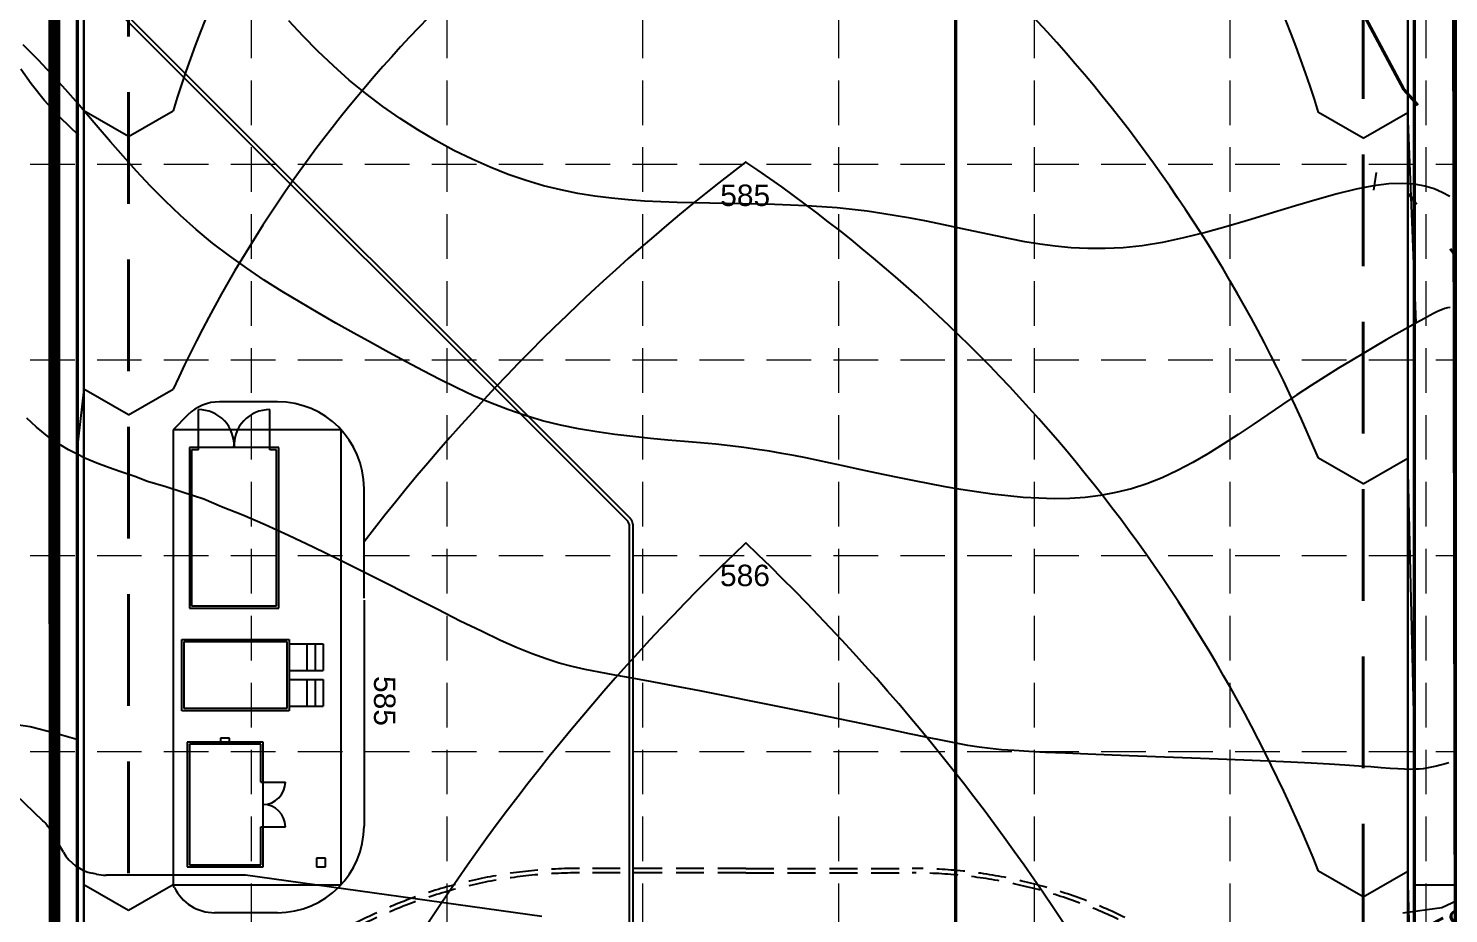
# Model space of a CAD drawing. Header units: inches. Extents: x 638 to 17512, y -393 to 10164.
# Drawn here: x 10092 to 12002, y 6247 to 7437 of the extents above; entities that cross this region are included whole.
import ezdxf
from ezdxf.enums import TextEntityAlignment as Align

# ---------------------------------------------------------------- set-up
doc = ezdxf.new("R2010")
doc.units = ezdxf.units.IN
doc.header["$LTSCALE"] = 600
doc.header["$MEASUREMENT"] = 0
for name, pattern in [('CENTERX2', [4, 2.5, -0.5, 0.5, -0.5]), ('DASHED', [0.75, 0.5, -0.25]), ('DASHEDX2', [1.5, 1, -0.5]), ('HIDDEN', [0.375, 0.25, -0.125]), ('SHORT_DIM_LINE', [200, 100, 100])]:
    doc.linetypes.add(name, pattern=pattern)
for name, color, linetype in [('Contour Lines Existing', 8, 'Continuous'), ('EC', 8, 'Continuous'), ('GRID', 254, 'HIDDEN'), ('LIMITS', 1, 'DASHED'), ('NEW - CONCRETE PADS', 7, 'Continuous'), ('NEW - EDGING', 1, 'Continuous'), ('NEW - FENCE', 5, 'FENCELINE1'), ('NEW - LOT LINES', 5, 'CENTERX2'), ('NEW - PARKING', 8, 'Continuous'), ('NEW - PAVING', 5, 'Continuous'), ('NEW - SEWER SITE', 5, 'Continuous'), ('NEW - STRUCTURES', 5, 'Continuous'), ('PC', 3, 'Continuous'), ('s ROW NOTES', 7, 'SHORT_DIM_LINE')]:
    doc.layers.add(name, color=color, linetype=linetype)
doc.layers.add('Contour Lines Flow', color=4, linetype='HIDDEN', lineweight=40)
doc.styles.get("Standard").update_dxf_attribs({"font": 'ARIAL.TTF'})
doc.linetypes.add('FENCELINE1', pattern='A,0.25,-0.1,[133,ltypeshp.shx,S=0.1,R=0,X=-0.1,Y=0],-0.1,1', length=1.45)

msp = doc.modelspace()

# ---------------------------------------------------------------- linework, layer by layer
at = {"layer": 'Contour Lines Existing'}
for p, q in [((10461.6, 7427), (10442.4, 7447.6)), ((10095.2, 7405.3), (10085.4, 7415.3)), ((10481.5, 7406.8), (10461.6, 7427)), ((10105.7, 7394.4), (10095.2, 7405.3)), ((10117, 7382.6), (10105.7, 7394.4)), ((10502.2, 7387), (10481.5, 7406.8)), ((10129.1, 7369.6), (10117, 7382.6)), ((10523.6, 7367.9), (10502.2, 7387)), ((10142, 7355.2), (10129.1, 7369.6)), ((10155.8, 7339.4), (10142, 7355.2)), ((10545.7, 7349.7), (10523.6, 7367.9)), ((10170.5, 7322.2), (10155.8, 7339.4)), ((10568.6, 7332.4), (10545.7, 7349.7)), ((10592, 7316.1), (10568.6, 7332.4)), ((10186, 7304), (10170.5, 7322.2)), ((10615.8, 7300.8), (10592, 7316.1)), ((10202.4, 7284.9), (10186, 7304)), ((10639.9, 7286.5), (10615.8, 7300.8)), ((10219.6, 7265.3), (10202.4, 7284.9)), ((10664.2, 7273.3), (10639.9, 7286.5)), ((10237.6, 7245.3), (10219.6, 7265.3)), ((10688.7, 7261.3), (10664.2, 7273.3)), ((10713.1, 7250.5), (10688.7, 7261.3)), ((10256.5, 7225.2), (10237.6, 7245.3)), ((10737.3, 7241), (10713.1, 7250.5)), ((10761.3, 7232.7), (10737.3, 7241)), ((10276.2, 7205.3), (10256.5, 7225.2)), ((10784.9, 7225.7), (10761.3, 7232.7)), ((10808.1, 7220), (10784.9, 7225.7)), ((10831.1, 7215.4), (10808.1, 7220)), ((11877.5, 7221.1), (11852, 7214.9)), ((11900.7, 7225.6), (11877.5, 7221.1)), ((11921.4, 7228.1), (11900.7, 7225.6)), ((11939.6, 7228.8), (11921.4, 7228.1)), ((11955.6, 7227.7), (11939.6, 7228.8)), ((11969.7, 7225.2), (11955.6, 7227.7)), ((11982.1, 7221.4), (11969.7, 7225.2)), ((11993.1, 7216.7), (11982.1, 7221.4)), ((10296.6, 7185.7), (10276.2, 7205.3)), ((10853.8, 7211.7), (10831.1, 7215.4)), ((10876.2, 7208.8), (10853.8, 7211.7)), ((10898.5, 7206.7), (10876.2, 7208.8)), ((10920.6, 7205.1), (10898.5, 7206.7)), ((10942.6, 7204), (10920.6, 7205.1)), ((10964.6, 7203.3), (10942.6, 7204)), ((10986.5, 7202.8), (10964.6, 7203.3)), ((11008.4, 7202.3), (10986.5, 7202.8)), ((11030.3, 7201.9), (11008.4, 7202.3)), ((11052.1, 7201.5), (11030.3, 7201.9)), ((11073.8, 7201), (11052.1, 7201.5)), ((11095.3, 7200.4), (11073.8, 7201)), ((11116.7, 7199.7), (11095.3, 7200.4)), ((11137.9, 7198.7), (11116.7, 7199.7)), ((11158.8, 7197.4), (11137.9, 7198.7)), ((11795.9, 7198.7), (11766.1, 7189.6)), ((11824.7, 7207.3), (11795.9, 7198.7)), ((11852, 7214.9), (11824.7, 7207.3)), ((12003.1, 7211.1), (11993.1, 7216.7)), ((10317.8, 7166.8), (10296.6, 7185.7)), ((11179.5, 7195.8), (11158.8, 7197.4)), ((11199.9, 7193.8), (11179.5, 7195.8)), ((11219.9, 7191.4), (11199.9, 7193.8)), ((11239.6, 7188.6), (11219.9, 7191.4)), ((11259, 7185.4), (11239.6, 7188.6)), ((11278.3, 7182), (11259, 7185.4)), ((11297.4, 7178.4), (11278.3, 7182)), ((11735.7, 7180.4), (11705.1, 7171.3)), ((11766.1, 7189.6), (11735.7, 7180.4)), ((10339.8, 7148.7), (10317.8, 7166.8)), ((11316.5, 7174.5), (11297.4, 7178.4)), ((11335.5, 7170.5), (11316.5, 7174.5)), ((11354.5, 7166.5), (11335.5, 7170.5)), ((11373.6, 7162.3), (11354.5, 7166.5)), ((11392.8, 7158.3), (11373.6, 7162.3)), ((11674.8, 7162.9), (11645.2, 7155.5)), ((11705.1, 7171.3), (11674.8, 7162.9)), ((10362.5, 7131.4), (10339.8, 7148.7)), ((11412.2, 7154.2), (11392.8, 7158.3)), ((11431.8, 7150.5), (11412.2, 7154.2)), ((11452, 7147.1), (11431.8, 7150.5)), ((11472.7, 7144.3), (11452, 7147.1)), ((11494.1, 7142.3), (11472.7, 7144.3)), ((11516.4, 7141.2), (11494.1, 7142.3)), ((11539.7, 7141.2), (11516.4, 7141.2)), ((11564.1, 7142.4), (11539.7, 7141.2)), ((11589.7, 7145.1), (11564.1, 7142.4)), ((11616.8, 7149.5), (11589.7, 7145.1)), ((11645.2, 7155.5), (11616.8, 7149.5)), ((10385.7, 7114.8), (10362.5, 7131.4)), ((10409.3, 7098.9), (10385.7, 7114.8)), ((10433.2, 7083.7), (10409.3, 7098.9)), ((10457.4, 7069), (10433.2, 7083.7)), ((10481.6, 7054.7), (10457.4, 7069)), ((10505.7, 7040.9), (10481.6, 7054.7)), ((11970, 7047.8), (11962.5, 7043.7)), ((11976.2, 7051.3), (11970, 7047.8)), ((11981.4, 7054.1), (11976.2, 7051.3)), ((11985.9, 7056.3), (11981.4, 7054.1)), ((11989.8, 7058.1), (11985.9, 7056.3)), ((11993.3, 7059.4), (11989.8, 7058.1)), ((11996.6, 7060.5), (11993.3, 7059.4)), ((12000, 7061.4), (11996.6, 7060.5)), ((12003.7, 7062.2), (12000, 7061.4)), ((10529.7, 7027.5), (10505.7, 7040.9)), ((10553.5, 7014.3), (10529.7, 7027.5)), ((11943.1, 7032.8), (11931.2, 7026)), ((11953.6, 7038.7), (11943.1, 7032.8)), ((11962.5, 7043.7), (11953.6, 7038.7)), ((10576.8, 7001.4), (10553.5, 7014.3)), ((11903.2, 7010), (11887.6, 7000.8)), ((11917.8, 7018.4), (11903.2, 7010)), ((11931.2, 7026), (11917.8, 7018.4)), ((10599.9, 6988.9), (10576.8, 7001.4)), ((10622.8, 6976.7), (10599.9, 6988.9)), ((11871, 6990.9), (11853.5, 6980.2)), ((11887.6, 7000.8), (11871, 6990.9)), ((10645.5, 6965), (10622.8, 6976.7)), ((11853.5, 6980.2), (11835.4, 6968.9)), ((10668.1, 6953.9), (10645.5, 6965)), ((10690.8, 6943.4), (10668.1, 6953.9)), ((11816.7, 6957), (11797.6, 6944.5)), ((11835.4, 6968.9), (11816.7, 6957)), ((10713.6, 6933.7), (10690.8, 6943.4)), ((10736.6, 6924.8), (10713.6, 6933.7)), ((11778.2, 6931.4), (11758.6, 6918)), ((11797.6, 6944.5), (11778.2, 6931.4)), ((10096.6, 6907.3), (10090.3, 6913.3)), ((10759.9, 6916.8), (10736.6, 6924.8)), ((10783.5, 6909.8), (10759.9, 6916.8)), ((11758.6, 6918), (11738.7, 6904.5)), ((10103.2, 6901.2), (10096.6, 6907.3)), ((10110.4, 6895.1), (10103.2, 6901.2)), ((10118.1, 6888.9), (10110.4, 6895.1)), ((10807.6, 6903.8), (10783.5, 6909.8)), ((10831.9, 6898.8), (10807.6, 6903.8)), ((10856.4, 6894.6), (10831.9, 6898.8)), ((10880.8, 6891.2), (10856.4, 6894.6)), ((11738.7, 6904.5), (11718.7, 6891.1)), ((10126.6, 6882.8), (10118.1, 6888.9)), ((10135.9, 6876.7), (10126.6, 6882.8)), ((10146.2, 6870.6), (10135.9, 6876.7)), ((10904.9, 6888.3), (10880.8, 6891.2)), ((10928.7, 6885.8), (10904.9, 6888.3)), ((10951.9, 6883.7), (10928.7, 6885.8)), ((10974.4, 6881.8), (10951.9, 6883.7)), ((10996, 6879.9), (10974.4, 6881.8)), ((11016.6, 6878), (10996, 6879.9)), ((11035.9, 6875.9), (11016.6, 6878)), ((11054.3, 6873.7), (11035.9, 6875.9)), ((11698.5, 6878), (11678.1, 6865.4)), ((11718.7, 6891.1), (11698.5, 6878)), ((10157.6, 6864.6), (10146.2, 6870.6)), ((10168.2, 6859.6), (10157.6, 6864.6)), ((10184.2, 6852.8), (10168.2, 6859.6)), ((11071.8, 6871.2), (11054.3, 6873.7)), ((11088.6, 6868.6), (11071.8, 6871.2)), ((11105.1, 6865.8), (11088.6, 6868.6)), ((11121.3, 6862.8), (11105.1, 6865.8)), ((11137.5, 6859.7), (11121.3, 6862.8)), ((11153.8, 6856.3), (11137.5, 6859.7)), ((11170.5, 6852.8), (11153.8, 6856.3)), ((11678.1, 6865.4), (11657.6, 6853.6)), ((10199.7, 6846.9), (10184.2, 6852.8)), ((10216.7, 6841), (10199.7, 6846.9)), ((10235.2, 6834.8), (10216.7, 6841)), ((11187.7, 6849), (11170.5, 6852.8)), ((11205.7, 6845.1), (11187.7, 6849)), ((11224.3, 6841.1), (11205.7, 6845.1)), ((11243.6, 6836.9), (11224.3, 6841.1)), ((11263.3, 6832.8), (11243.6, 6836.9)), ((11637.1, 6842.8), (11616.4, 6833.1)), ((11657.6, 6853.6), (11637.1, 6842.8)), ((10252.3, 6828.2), (10235.2, 6834.8)), ((10277, 6821), (10252.3, 6828.2)), ((10300.3, 6813), (10277, 6821)), ((11283.5, 6828.7), (11263.3, 6832.8)), ((11304, 6824.7), (11283.5, 6828.7)), ((11324.8, 6820.9), (11304, 6824.7)), ((11345.7, 6817.4), (11324.8, 6820.9)), ((11366.8, 6814.1), (11345.7, 6817.4)), ((11575.1, 6818.2), (11554.4, 6813)), ((11595.8, 6824.8), (11575.1, 6818.2)), ((11616.4, 6833.1), (11595.8, 6824.8)), ((10328.2, 6804.1), (10300.3, 6813)), ((10351.9, 6794), (10328.2, 6804.1)), ((11387.8, 6811.2), (11366.8, 6814.1)), ((11408.8, 6808.7), (11387.8, 6811.2)), ((11429.8, 6806.7), (11408.8, 6808.7)), ((11450.7, 6805.4), (11429.8, 6806.7)), ((11471.5, 6804.9), (11450.7, 6805.4)), ((11492.3, 6805.3), (11471.5, 6804.9)), ((11513, 6806.6), (11492.3, 6805.3)), ((11533.7, 6809.2), (11513, 6806.6)), ((11554.4, 6813), (11533.7, 6809.2)), ((10380.3, 6782.6), (10351.9, 6794)), ((10410.4, 6769.8), (10380.3, 6782.6)), ((10442.1, 6755.4), (10410.4, 6769.8)), ((10475.2, 6739.7), (10442.1, 6755.4)), ((10509, 6723.2), (10475.2, 6739.7)), ((10543.2, 6706.1), (10509, 6723.2)), ((10577.1, 6689), (10543.2, 6706.1)), ((10610.4, 6672), (10577.1, 6689)), ((10642.5, 6655.7), (10610.4, 6672)), ((10672.9, 6640.4), (10642.5, 6655.7)), ((10701.2, 6626.6), (10672.9, 6640.4)), ((10726.8, 6614.4), (10701.2, 6626.6)), ((10749.5, 6604.4), (10726.8, 6614.4)), ((10769.7, 6596.1), (10749.5, 6604.4)), ((10788.3, 6589.4), (10769.7, 6596.1)), ((10805.8, 6583.9), (10788.3, 6589.4)), ((10823.1, 6579.3), (10805.8, 6583.9)), ((10840.9, 6575.2), (10823.1, 6579.3)), ((10859.8, 6571.5), (10840.9, 6575.2)), ((10880.6, 6567.7), (10859.8, 6571.5)), ((10904, 6563.5), (10880.6, 6567.7)), ((10930.7, 6558.7), (10904, 6563.5)), ((10961.2, 6553), (10930.7, 6558.7)), ((10994.9, 6546.5), (10961.2, 6553)), ((11031, 6539.4), (10994.9, 6546.5)), ((11068.5, 6531.9), (11031, 6539.4)), ((11106.6, 6524.1), (11068.5, 6531.9)), ((11144.5, 6516.4), (11106.6, 6524.1)), ((11181.3, 6508.8), (11144.5, 6516.4)), ((11216.2, 6501.6), (11181.3, 6508.8)), ((11248.3, 6494.9), (11216.2, 6501.6)), ((11276.8, 6488.9), (11248.3, 6494.9)), ((11301, 6483.8), (11276.8, 6488.9)), ((11321.6, 6479.6), (11301, 6483.8)), ((11339.5, 6476.1), (11321.6, 6479.6)), ((11355.4, 6473.2), (11339.5, 6476.1)), ((11370.4, 6470.9), (11355.4, 6473.2)), ((11385.1, 6469), (11370.4, 6470.9)), ((11400.6, 6467.4), (11385.1, 6469)), ((11417.6, 6466.1), (11400.6, 6467.4)), ((11437.1, 6464.9), (11417.6, 6466.1)), ((11459.8, 6463.8), (11437.1, 6464.9)), ((11486.4, 6462.6), (11459.8, 6463.8)), ((11516.5, 6461.4), (11486.4, 6462.6)), ((11549.2, 6460.1), (11516.5, 6461.4)), ((11583.8, 6458.8), (11549.2, 6460.1)), ((11619.6, 6457.4), (11583.8, 6458.8)), ((11655.8, 6456.1), (11619.6, 6457.4)), ((11691.6, 6454.7), (11655.8, 6456.1)), ((11726.4, 6453.3), (11691.6, 6454.7)), ((11759.3, 6451.9), (11726.4, 6453.3)), ((11789.7, 6450.5), (11759.3, 6451.9)), ((11816.9, 6449.1), (11789.7, 6450.5)), ((11841, 6447.7), (11816.9, 6449.1)), ((11862.2, 6446.4), (11841, 6447.7)), ((11880.8, 6445.2), (11862.2, 6446.4)), ((11896.9, 6444.1), (11880.8, 6445.2)), ((11910.9, 6443.1), (11896.9, 6444.1)), ((11923, 6442.3), (11910.9, 6443.1)), ((11933.3, 6441.6), (11923, 6442.3)), ((11942.2, 6441.2), (11933.3, 6441.6)), ((11949.8, 6440.9), (11942.2, 6441.2)), ((11956.4, 6441), (11949.8, 6440.9)), ((11962.2, 6441.2), (11956.4, 6441)), ((11967.3, 6441.7), (11962.2, 6441.2)), ((11972, 6442.4), (11967.3, 6441.7)), ((11976.5, 6443.3), (11972, 6442.4)), ((11980.9, 6444.3), (11976.5, 6443.3)), ((11985.4, 6445.4), (11980.9, 6444.3)), ((11990.2, 6446.7), (11985.4, 6445.4)), ((11995.6, 6448), (11990.2, 6446.7)), ((12001.7, 6449.5), (11995.6, 6448)), ((10111.8, 6371.7), (10076, 6406.1)), ((10139.2, 6329.5), (10122, 6358.8)), ((10183.6, 6300), (10178, 6301.2)), ((10384, 6298.6), (10196.6, 6298.6)), ((10782.7, 6243.2), (10384, 6298.6))]:
    msp.add_line(p, q, dxfattribs=at)
for centre, start, end in [((10070.2, 6328.5), 30.3942, 46.1391), ((10191, 6359.8), 210.3942, 257.5149), ((10196.6, 6358.6), 257.5149, 270.0239)]:
    msp.add_arc(centre, 60, start, end, dxfattribs=at)
at = {"layer": 'Contour Lines Flow', "color": 35}
for p, q in [((10226.7, 4501.4), (10226.7, 8617.7)), ((11886.7, 8617.7), (11886.7, 4491.3)), ((11941.3, 7355.3), (11753.5, 7706.6)), ((12110.3, 7166.2), (11941.3, 7355.3)), ((12094.3, 7021.2), (11948, 7214.7))]:
    msp.add_line(p, q, dxfattribs=at)
at = {"layer": 'EC', "color": 35}
for p, q in [((10096, 7362.7), (10082.1, 7382.5)), ((10113.4, 7340.9), (10096, 7362.7)), ((10134.9, 7317.3), (10113.4, 7340.9)), ((10160.1, 7293.4), (10134.9, 7317.3)), ((11904.2, 7243.7), (11900.7, 7219.7)), ((10094.5, 6498), (10053.9, 6503.8)), ((10129.2, 6489), (10094.5, 6498)), ((10157.2, 6481), (10129.2, 6489)), ((12046.8, 6280.2), (11992.4, 6254.6)), ((11992.4, 6254.6), (11940, 6247.4))]:
    msp.add_line(p, q, dxfattribs=at)
at = {"layer": 'GRID', "color": 252, "linetype": 'HIDDEN', "lineweight": 0, "ltscale": 0.4}
for p, q in [((10128.2, 9887.4), (10128.2, 672.4)), ((10391.5, 9887.4), (10391.5, 672.4)), ((10654.7, 9887.4), (10654.7, 672.4)), ((10918, 9887.4), (10918, 672.4)), ((11181.2, 9887.4), (11181.2, 672.4)), ((11444.5, 9887.4), (11444.5, 672.4)), ((11707.7, 9887.4), (11707.7, 672.4)), ((11971, 9887.4), (11971, 672.4)), ((914.5, 7254.9), (17236, 7254.9)), ((914.5, 6991.6), (17236, 6991.6)), ((914.5, 6728.4), (17236, 6728.4)), ((914.5, 6465.1), (17236, 6465.1))]:
    msp.add_line(p, q, dxfattribs=at)
at = {"layer": 'LIMITS', "ltscale": 0.5, "const_width": 16, "flags": 128}
msp.add_lwpolyline([(11235.8, 9397.9), (10914.5, 9431.9), (10900.6, 9263), (10089.8, 9324.5), (10095.2, 7654.7), (3247.7, 7651.7), (3240.9, 7469), (10127.1, 7463.9), (10127.9, 2985.9), (10598.3, 2827.7), (11974.3, 2527.3), (11973.2, 3635.2), (12020.9, 3629.8), (12011.9, 8785.1), (11211.6, 9205.7), (11235.8, 9397.9)], close=True, dxfattribs=at)
at = {"layer": 'NEW - CONCRETE PADS', "color": 7}
for p, q in [((10512.7, 6897.7), (10286.7, 6897.7)), ((10286.7, 6897.7), (10286.7, 6285.7)), ((10512.7, 6285.7), (10512.7, 6897.7)), ((10286.7, 6285.7), (10512.7, 6285.7))]:
    msp.add_line(p, q, dxfattribs=at)
at = {"layer": 'NEW - EDGING', "color": 7, "ltscale": 0.0625}
for p, q in [((10158.7, 8607.7), (10158.7, 2994.1)), ((10166.7, 2994.1), (10166.7, 8607.7)), ((11946.7, 8607.7), (11946.7, 2553.3)), ((11954.7, 2553.3), (11954.7, 8607.7))]:
    msp.add_line(p, q, dxfattribs=at)
at = {"layer": 'NEW - FENCE', "color": 7, "ltscale": 0.0625}
for p, q in [((10156.7, 8607.7), (10156.7, 3658.7)), ((11956.7, 3658.7), (11956.7, 8607.7))]:
    msp.add_line(p, q, dxfattribs=at)
at = {"layer": 'NEW - LOT LINES', "color": 7, "ltscale": 0.0625}
for p, q in [((10156.7, 9265.3), (10156.7, 5653.7)), ((11956.7, 5653.7), (11956.7, 8747.7))]:
    msp.add_line(p, q, dxfattribs=at)
at = {"layer": 'NEW - PARKING', "color": 7, "linetype": 'DASHEDX2', "ltscale": 0.0625}
for p, q in [((11056.7, 6307.7), (10833.2, 6307.7)), ((11056.7, 6301.7), (10833.2, 6301.7)), ((11056.7, 6307.7), (11280.2, 6307.7)), ((11056.7, 6301.7), (11280.2, 6301.7))]:
    msp.add_line(p, q, dxfattribs=at)
for centre, radius, start, end in [((10833.2, 5653.7), 654, 89.9999, 180), ((10833.2, 5653.7), 648, 89.9999, 180), ((11280.2, 5653.7), 654, 360, 90.0001), ((11280.2, 5653.7), 648, 360, 90.0001)]:
    msp.add_arc(centre, radius, start, end, dxfattribs=at)
at = {"layer": 'NEW - PAVING', "color": 7, "ltscale": 0.0625}
for p, q in [((10166.7, 8617.7), (10166.7, 2994.1)), ((11946.7, 2551.4), (11946.7, 8617.7))]:
    msp.add_line(p, q, dxfattribs=at)
at = {"layer": 'NEW - SEWER SITE', "color": 7, "ltscale": 0.0625}
for p, q in [((11338.4, 5685.3), (11338.4, 8016.3)), ((11339.9, 5685.3), (11339.9, 8016.3)), ((10134.9, 7537.8), (10898, 6774.7)), ((10138.5, 7541.3), (10901.5, 6778.3)), ((10899.7, 6770.5), (10899.7, 5683.7)), ((10904.7, 6770.5), (10904.7, 5683.7))]:
    msp.add_line(p, q, dxfattribs=at)
for radius in [11, 6]:
    msp.add_arc((10893.7, 6770.5), radius, 0, 45, dxfattribs=at)
at = {"layer": 'NEW - STRUCTURES', "color": 7}
for p, q in [((10320.7, 6870.7), (10320.7, 6924.7)), ((10416.7, 6870.7), (10416.7, 6924.7)), ((10362.7, 6482.7), (10350.7, 6482.7)), ((10350.7, 6482.7), (10350.7, 6477.7)), ((10350.7, 6477.7), (10362.7, 6477.7)), ((10362.7, 6477.7), (10362.7, 6482.7)), ((10404.7, 6423.7), (10437.7, 6423.7)), ((10404.7, 6363.7), (10437.7, 6363.7))]:
    msp.add_line(p, q, dxfattribs=at)
at = {"layer": 'NEW - STRUCTURES', "color": 7, "ltscale": 0.0625}
for p, q in [((10308.7, 6873.7), (10308.7, 6657.7)), ((10428.7, 6873.7), (10308.7, 6873.7)), ((10320.7, 6870.7), (10311.7, 6870.7)), ((10311.7, 6870.7), (10311.7, 6660.7)), ((10425.7, 6870.7), (10416.7, 6870.7)), ((10425.7, 6660.7), (10425.7, 6870.7)), ((10428.7, 6657.7), (10428.7, 6873.7)), ((10308.7, 6657.7), (10428.7, 6657.7)), ((10311.7, 6660.7), (10425.7, 6660.7)), ((10298.7, 6519.7), (10298.7, 6615.7)), ((10298.7, 6615.7), (10442.7, 6615.7)), ((10301.7, 6522.7), (10301.7, 6612.7)), ((10301.7, 6612.7), (10439.7, 6612.7)), ((10439.7, 6612.7), (10439.7, 6522.7)), ((10442.7, 6615.7), (10442.7, 6519.7)), ((10442.7, 6609.7), (10488.7, 6609.7)), ((10466.7, 6609.7), (10466.7, 6573.7)), ((10477.7, 6609.7), (10477.7, 6573.7)), ((10488.7, 6609.7), (10488.7, 6573.7)), ((10442.7, 6573.7), (10488.7, 6573.7)), ((10442.7, 6561.7), (10488.7, 6561.7)), ((10466.7, 6561.7), (10466.7, 6525.7)), ((10477.7, 6561.7), (10477.7, 6525.7)), ((10488.7, 6561.7), (10488.7, 6525.7)), ((10442.7, 6519.7), (10298.7, 6519.7)), ((10439.7, 6522.7), (10301.7, 6522.7)), ((10442.7, 6525.7), (10488.7, 6525.7)), ((10305.7, 6477.7), (10305.7, 6309.7)), ((10407.7, 6477.7), (10305.7, 6477.7)), ((10404.7, 6474.7), (10308.7, 6474.7)), ((10308.7, 6474.7), (10308.7, 6312.7)), ((10404.7, 6423.7), (10404.7, 6474.7)), ((10407.7, 6309.7), (10407.7, 6477.7)), ((10404.7, 6312.7), (10404.7, 6363.7)), ((10491.7, 6321.7), (10479.7, 6321.7)), ((10479.7, 6321.7), (10479.7, 6309.7)), ((10491.7, 6309.7), (10491.7, 6321.7)), ((10305.7, 6309.7), (10407.7, 6309.7)), ((10308.7, 6312.7), (10404.7, 6312.7)), ((10479.7, 6309.7), (10491.7, 6309.7))]:
    msp.add_line(p, q, dxfattribs=at)
at = {"layer": 'NEW - STRUCTURES', "color": 7}
for centre, radius, start, end in [((10320.7, 6876.7), 48, 356.4167, 90), ((10416.7, 6876.7), 48, 90, 183.5833), ((10407.7, 6423.7), 30, 270, 0), ((10407.7, 6363.7), 30, 0, 90)]:
    msp.add_arc(centre, radius, start, end, dxfattribs=at)
at = {"layer": 'PC', "color": 35}
for p, q in [((10226.7, 7291.9), (10166.7, 7326.6)), ((10226.7, 7291.9), (10286.7, 7326.6)), ((11886.7, 7289.6), (11826.7, 7324.3)), ((11886.7, 7289.6), (11946.7, 7324.3)), ((11958, 7041.2), (11946.7, 7324.3)), ((11057, 7257.6), (11056.5, 7257.6)), ((10166.7, 6952.2), (10156.7, 6865.1)), ((10226.7, 6917.5), (10166.7, 6952.2)), ((10226.7, 6917.5), (10286.7, 6952.2)), ((10427.1, 6935.2), (10349.1, 6935.2)), ((10306.6, 6917.6), (10286.7, 6897.7)), ((11886.7, 6824.7), (11826.7, 6859.4)), ((11886.7, 6824.7), (11946.7, 6859.4)), ((11956.7, 6441), (11946.7, 6859.4)), ((10543.6, 6671.3), (10543.6, 6818.7)), ((11056.8, 6745.6), (11056.6, 6745.6)), ((10543.6, 6668.3), (10543.6, 6364.6)), ((11886.7, 6269.5), (11826.7, 6304.1)), ((11886.7, 6269.5), (11946.7, 6304.1)), ((11956, 5941.3), (11946.7, 6304.1)), ((10226.7, 6251), (10166.7, 6285.7)), ((10286.7, 6285.7), (10226.7, 6251)), ((10288.4, 6282.1), (10286.7, 6285.7)), ((10427.1, 6248.2), (10342.5, 6248.2))]:
    msp.add_line(p, q, dxfattribs=at)
for centre, radius, start, end in [((11756.3, 6874.7), 1537.5, 140.8072, 162.9081), ((10346.3, 6871), 1548.2, 17.0237, 39.0474), ((11896.9, 6213.7), 1771.4, 118.3163, 155.3629), ((9989.5, 6092.7), 1990.7, 22.6503, 57.5792), ((12713.9, 5079.9), 2736.6, 127.2745, 142.4724), ((9885.6, 5524.5), 2091.8, 21.8819, 55.9463), ((10349.1, 6875.2), 60, 90, 135), ((10427.1, 6818.7), 116.4, 0.0001, 90), ((13068.4, 4631.3), 2918.4, 133.5773, 162.39), ((9044.4, 4631.1), 2919, 17.608, 46.4173), ((10427.1, 6364.6), 116.4, 270, 359.9999), ((10342.5, 6308.2), 60, 205.7732, 270)]:
    msp.add_arc(centre, radius, start, end, dxfattribs=at)
at = {"layer": 's ROW NOTES'}
msp.add_line((11956.7, 6285.6), (12556.8, 6285.7), dxfattribs=at)

# ---------------------------------------------------------------- texts
at = {"layer": 'EC', "color": 35}
msp.add_text('586', height=36, rotation=27.8238, dxfattribs=at).set_placement((12026.2, 6219.5), align=Align.CENTER)
at = {"layer": 'PC', "color": 35}
for s, p in [('585', (11055.9, 7212.9)), ('586', (11055.6, 6701.7))]:
    msp.add_text(s, height=28.8, dxfattribs=at).set_placement(p, align=Align.MIDDLE_CENTER)
msp.add_text('585', height=28.8, rotation=270, dxfattribs=at).set_placement((10571.3, 6532.9), align=Align.MIDDLE_CENTER)

doc.saveas('drawing.dxf')
